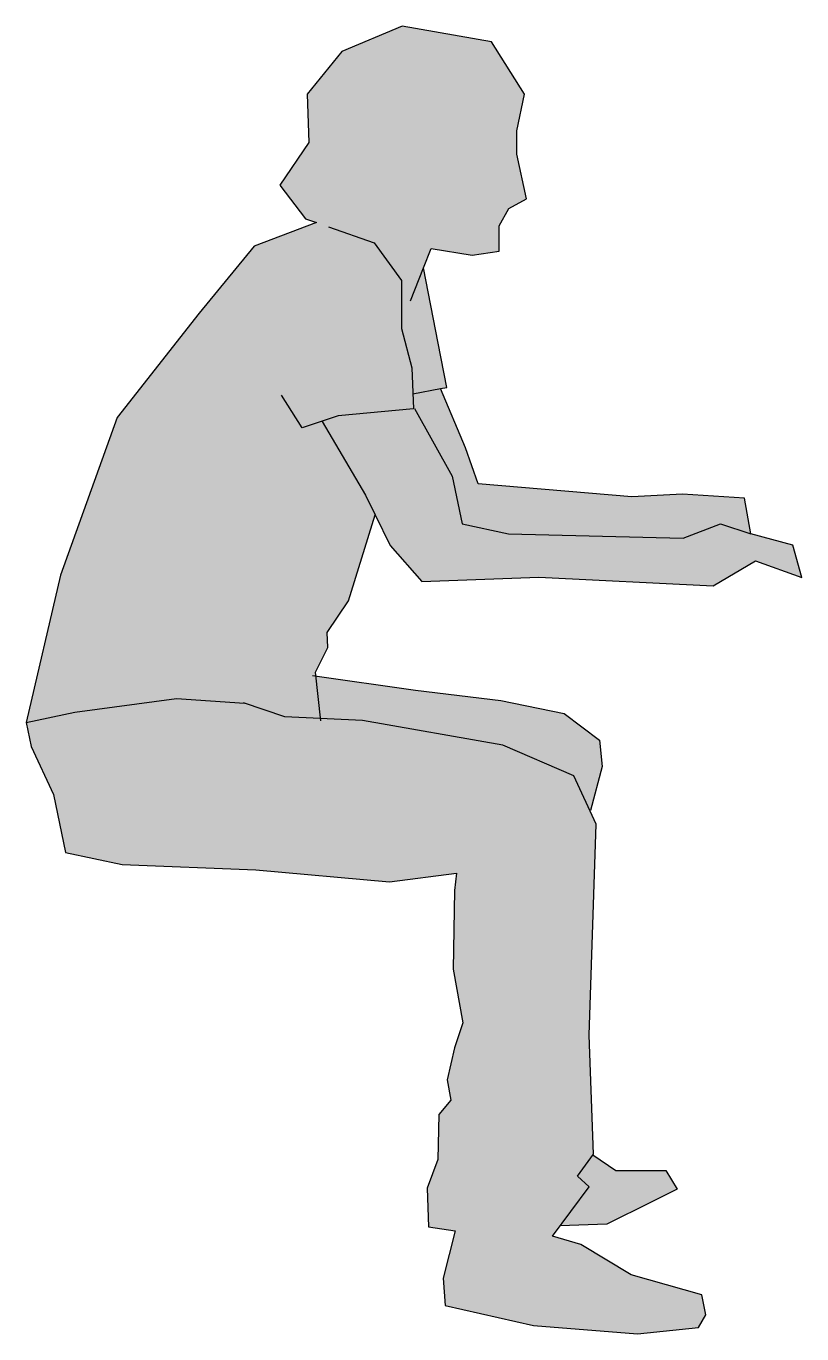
# Model space of a CAD drawing. Header units: inches. Extents: x -284 to 763, y -243 to 242.
# Drawn here: x -96.36 to -68.88, y 177.1 to 223.43 of the extents above; entities that cross this region are included whole.
import ezdxf

# ---------------------------------------------------------------- set-up
doc = ezdxf.new("R2010")
doc.units = ezdxf.units.IN
doc.header["$MEASUREMENT"] = 0
doc.layers.add('Solidhatch', color=254, linetype='Continuous')

msp = doc.modelspace()

# ---------------------------------------------------------------- hatches: boundary and pattern name
at = {"layer": 'Solidhatch'}
h = msp.add_hatch(color=256, dxfattribs=at)
h.paths.add_polyline_path([(-78.981, 218.893), (-78.981, 219.718), (-78.706, 221.023), (-79.876, 222.879), (-83.04, 223.429), (-85.173, 222.535), (-86.411, 221.023), (-86.342, 219.305), (-87.374, 217.793), (-86.462, 216.602), (-86.077, 216.468), (-88.284, 215.631), (-90.227, 213.265), (-93.143, 209.564), (-95.147, 203.981), (-96.362, 198.763), (-96.358, 198.745), (-94.641, 199.113), (-91.031, 199.594), (-88.585, 199.431), (-87.202, 198.957), (-85.934, 198.9), (-86.11, 200.545), (-85.671, 201.421), (-85.694, 201.951), (-84.94, 203.068), (-83.996, 206.114), (-84.338, 206.819), (-85.878, 209.434), (-85.308, 209.624), (-82.635, 209.867), (-82.658, 210.406), (-81.678, 210.589), (-81.456, 210.631), (-81.769, 212.197), (-82.279, 214.864), (-82.007, 215.549), (-80.564, 215.319), (-79.601, 215.457), (-79.601, 216.35), (-79.257, 216.969), (-78.637, 217.312)])
h.paths.add_polyline_path([(-81.27, 207.483), (-82.593, 209.871), (-85.308, 209.624), (-85.878, 209.434), (-84.338, 206.819), (-83.996, 206.114), (-83.469, 205.031), (-82.344, 203.754), (-78.202, 203.907), (-72.016, 203.6), (-70.526, 204.484), (-68.88, 203.892), (-69.198, 205.038), (-70.686, 205.439), (-71.76, 205.797), (-73.089, 205.286), (-79.276, 205.439), (-80.912, 205.797)])
h.paths.add_polyline_path([(-70.912, 206.702), (-73.106, 206.844), (-74.901, 206.759), (-80.345, 207.215), (-80.801, 208.496), (-81.678, 210.589), (-82.658, 210.406), (-82.639, 209.954), (-81.27, 207.483), (-80.912, 205.797), (-79.276, 205.439), (-73.089, 205.286), (-71.76, 205.797), (-70.686, 205.439)])
h.paths.add_polyline_path([(-77.304, 199.078), (-79.545, 199.546), (-82.568, 199.911), (-86.096, 200.414), (-85.934, 198.9), (-84.443, 198.832), (-79.468, 197.955), (-76.96, 196.869), (-76.375, 195.608), (-75.95, 197.203), (-76.054, 198.14)])
h.paths.add_polyline_path([(-76.96, 196.869), (-79.468, 197.955), (-84.443, 198.832), (-87.202, 198.957), (-88.585, 199.431), (-91.031, 199.594), (-94.641, 199.113), (-96.358, 198.745), (-96.18, 197.914), (-95.39, 196.215), (-94.965, 194.152), (-92.96, 193.727), (-88.223, 193.545), (-83.486, 193.12), (-81.117, 193.424), (-81.19, 192.806), (-81.232, 190.023), (-80.894, 188.126), (-81.19, 187.24), (-81.443, 186.102), (-81.316, 185.385), (-81.738, 184.879), (-81.781, 183.277), (-82.16, 182.265), (-82.109, 180.9), (-81.162, 180.758), (-81.593, 179.077), (-81.519, 178.109), (-78.389, 177.402), (-74.7, 177.104), (-72.539, 177.327), (-72.278, 177.774), (-72.427, 178.481), (-74.924, 179.189), (-76.712, 180.268), (-77.718, 180.566), (-76.414, 182.315), (-76.824, 182.688), (-76.265, 183.469), (-76.417, 187.682), (-76.166, 195.157)])
h.paths.add_polyline_path([(-73.301, 182.232), (-73.695, 182.887), (-75.466, 182.887), (-76.282, 183.446), (-76.824, 182.688), (-76.414, 182.315), (-77.448, 180.928), (-75.793, 180.987), (-74.219, 181.773)], flags=17)

# ---------------------------------------------------------------- linework, layer by layer
for points in [[(-85.925, 198.815), (-86.11, 200.545), (-85.671, 201.421), (-85.694, 201.951), (-84.94, 203.068), (-83.996, 206.114), (-83.469, 205.031), (-82.344, 203.754), (-78.202, 203.907), (-72.016, 203.6), (-70.526, 204.484), (-68.88, 203.892), (-69.198, 205.038), (-70.686, 205.439), (-70.912, 206.702), (-73.106, 206.844), (-74.901, 206.759), (-80.345, 207.215), (-80.801, 208.496), (-81.678, 210.589), (-81.456, 210.631), (-81.769, 212.197), (-82.279, 214.864), (-82.007, 215.549), (-80.564, 215.319), (-79.601, 215.457), (-79.601, 216.35), (-79.257, 216.969), (-78.637, 217.312), (-78.981, 218.893), (-78.981, 219.718), (-78.706, 221.023), (-79.876, 222.879), (-83.04, 223.429), (-85.173, 222.535), (-86.411, 221.023), (-86.342, 219.305), (-87.374, 217.793), (-86.462, 216.602), (-86.077, 216.468), (-88.284, 215.631), (-90.227, 213.265), (-93.143, 209.564), (-95.147, 203.981), (-96.362, 198.763), (-96.18, 197.914), (-95.39, 196.215), (-94.965, 194.152), (-92.96, 193.727), (-88.223, 193.545), (-83.486, 193.12), (-81.117, 193.424), (-81.19, 192.806), (-81.232, 190.023), (-80.894, 188.126), (-81.19, 187.24), (-81.443, 186.102), (-81.316, 185.385), (-81.738, 184.879), (-81.781, 183.277), (-82.16, 182.265), (-82.109, 180.9), (-81.162, 180.758), (-81.593, 179.077), (-81.519, 178.109), (-78.389, 177.402), (-74.7, 177.104), (-72.539, 177.327), (-72.278, 177.774), (-72.427, 178.481), (-74.924, 179.189), (-76.712, 180.268), (-77.718, 180.566), (-76.414, 182.315), (-76.824, 182.688), (-76.265, 183.469), (-76.417, 187.682), (-76.166, 195.157), (-76.96, 196.869), (-79.468, 197.955), (-84.443, 198.832), (-87.202, 198.957), (-88.665, 199.458)], [(-85.645, 216.317), (-84.032, 215.753), (-83.06, 214.418), (-83.06, 212.719), (-82.696, 211.323), (-82.635, 209.867), (-85.308, 209.624), (-86.583, 209.2), (-87.312, 210.353)], [(-82.743, 213.699), (-82.279, 214.864)], [(-82.658, 210.406), (-81.678, 210.589)], [(-82.6, 209.883), (-81.27, 207.483), (-80.912, 205.797), (-79.276, 205.439), (-73.089, 205.286), (-71.76, 205.797), (-70.686, 205.439)], [(-85.872, 209.424), (-84.338, 206.819), (-83.996, 206.114)], [(-86.216, 200.431), (-82.568, 199.911), (-79.545, 199.546), (-77.304, 199.078), (-76.054, 198.14), (-75.95, 197.203), (-76.366, 195.641)], [(-88.624, 199.434), (-91.031, 199.594), (-94.641, 199.113), (-96.358, 198.745)], [(-76.282, 183.446), (-75.466, 182.887), (-73.695, 182.887), (-73.301, 182.232), (-74.219, 181.773), (-75.793, 180.987), (-77.448, 180.928)]]:
    msp.add_lwpolyline(points)

doc.saveas('drawing.dxf')
